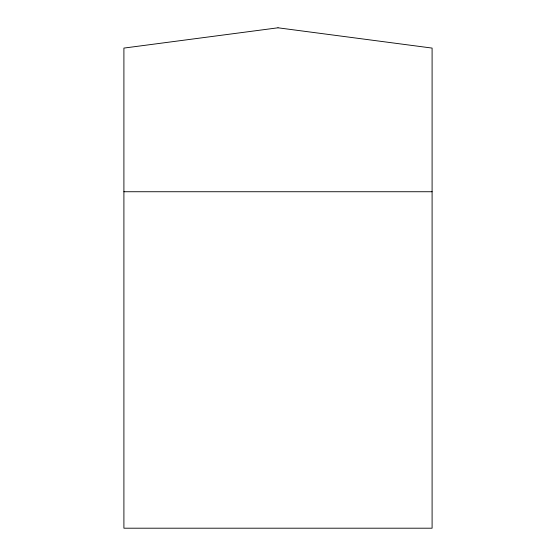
<?xml version="1.0" encoding="UTF-8"?>
<svg xmlns="http://www.w3.org/2000/svg" width="556" height="556" viewBox="0 0 556 556"><rect width="100%" height="100%" fill="white"/><g stroke="black" fill="none" stroke-linecap="round" stroke-linejoin="round"><path stroke-width="0.83" d="M123.905 191.737L432.095 191.737M278 27.8L123.905 48.087L123.905 528.2L432.095 528.2L432.095 48.087L278 27.8"/></g></svg>
